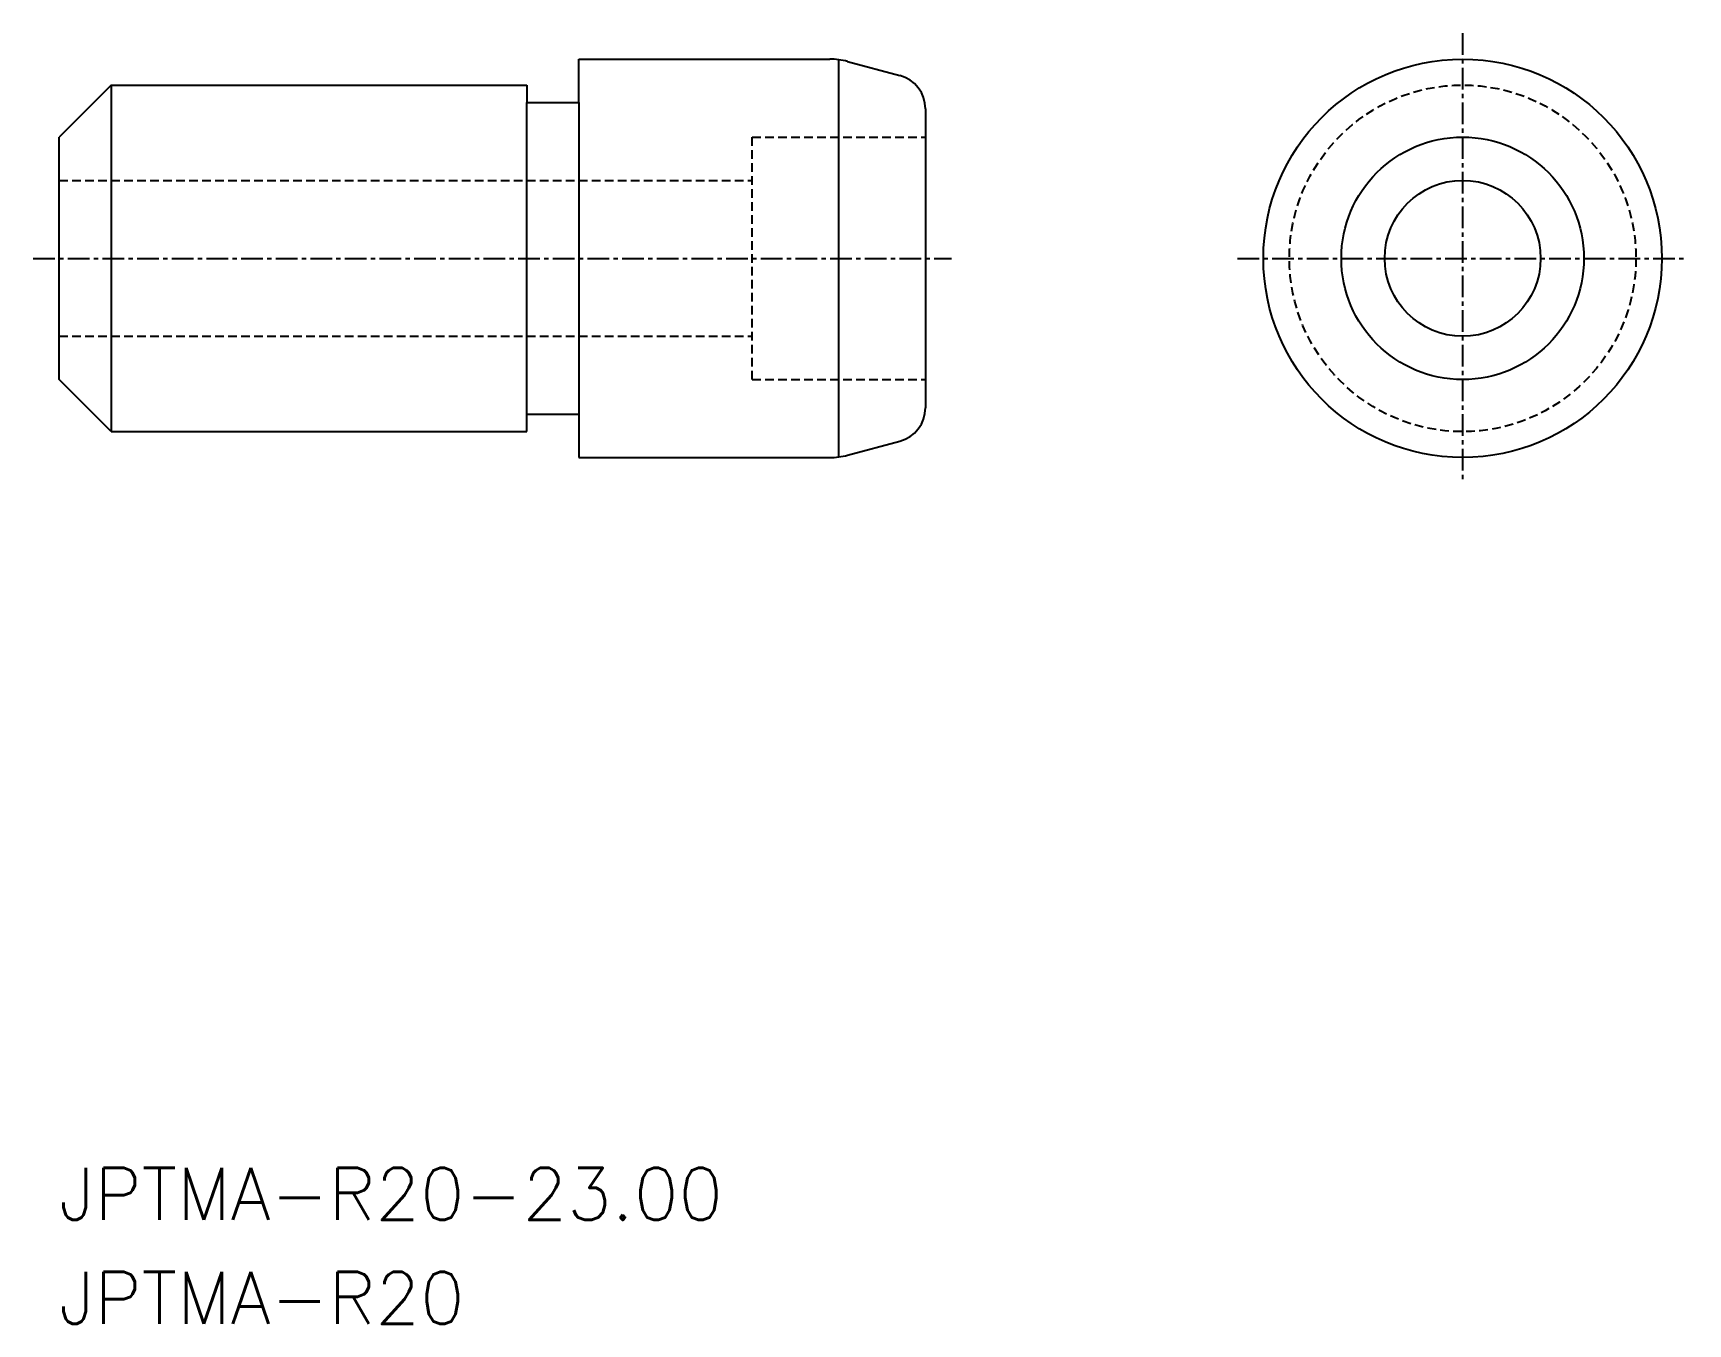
# Model space of a CAD drawing. Extents: x 18.5 to 114, y -11.5 to 63.
import ezdxf

# ---------------------------------------------------------------- set-up
doc = ezdxf.new("R2010")
doc.units = 0
doc.linetypes.add('CENTER', pattern=[2, 1.25, -0.25, 0.25, -0.25])
doc.linetypes.add('DASHED', pattern=[0.75, 0.5, -0.25])
doc.layers.get('0').update_dxf_attribs({"linetype": 'CONTINUOUS'})
doc.layers.add('CENTER', color=1, linetype='CENTER')
doc.styles.get("Standard").update_dxf_attribs({"font": 'txt.shx', "bigfont": 'extfont.shx'})

msp = doc.modelspace()

# ---------------------------------------------------------------- linework, layer by layer
for p, q in [((50, 61.5), (64.473, 61.5)), ((50, 59), (50, 61.5)), ((65, 38.535), (65, 61.465)), ((65.509, 61.364), (68.518, 60.557)), ((23, 60), (20, 57)), ((23, 60), (23, 40)), ((23, 60), (47, 60)), ((47, 60), (47, 59)), ((47, 41), (47, 59)), ((47, 59), (50, 59)), ((50, 59), (50, 41)), ((70, 58.626), (70, 41.374)), ((20, 43), (20, 57)), ((23, 40), (20, 43)), ((47, 40), (47, 41)), ((47, 41), (50, 41)), ((50, 41), (50, 38.5)), ((23, 40), (47, 40)), ((65.509, 38.636), (68.518, 39.443)), ((50, 38.5), (64.473, 38.5))]:
    msp.add_line(p, q)
at = {"color": 3, "linetype": 'DASHED'}
for p, q in [((60, 43), (60, 57)), ((60, 57), (70, 57)), ((20, 54.5), (60, 54.5)), ((20, 45.5), (60, 45.5)), ((60, 43), (70, 43))]:
    msp.add_line(p, q, dxfattribs=at)
for radius in [11.5, 7, 4.5]:
    msp.add_circle((101, 50), radius)
msp.add_circle((101, 50), 10, dxfattribs=at)
for centre, radius, start, end in [((64.473, 57.5), 4, 75, 90), ((68, 58.626), 2, 0, 75), ((68, 41.374), 2, 285, 0), ((64.473, 42.5), 4, 270, 285)]:
    msp.add_arc(centre, radius, start, end)
at = {"layer": 'CENTER', "color": 1, "linetype": 'CENTER'}
for p, q in [((101, 63), (101, 37)), ((18.5, 50), (71.5, 50)), ((88, 50), (114, 50))]:
    msp.add_line(p, q, dxfattribs=at)

# ---------------------------------------------------------------- texts
at = {"color": 7, "linetype": 'CONTINUOUS'}
for s, p in [('JPTMA-R20-23.00', (20, -5.5)), ('JPTMA-R20', (20, -11.5))]:
    msp.add_text(s, height=3, dxfattribs=at).set_placement(p)

doc.saveas('drawing.dxf')
